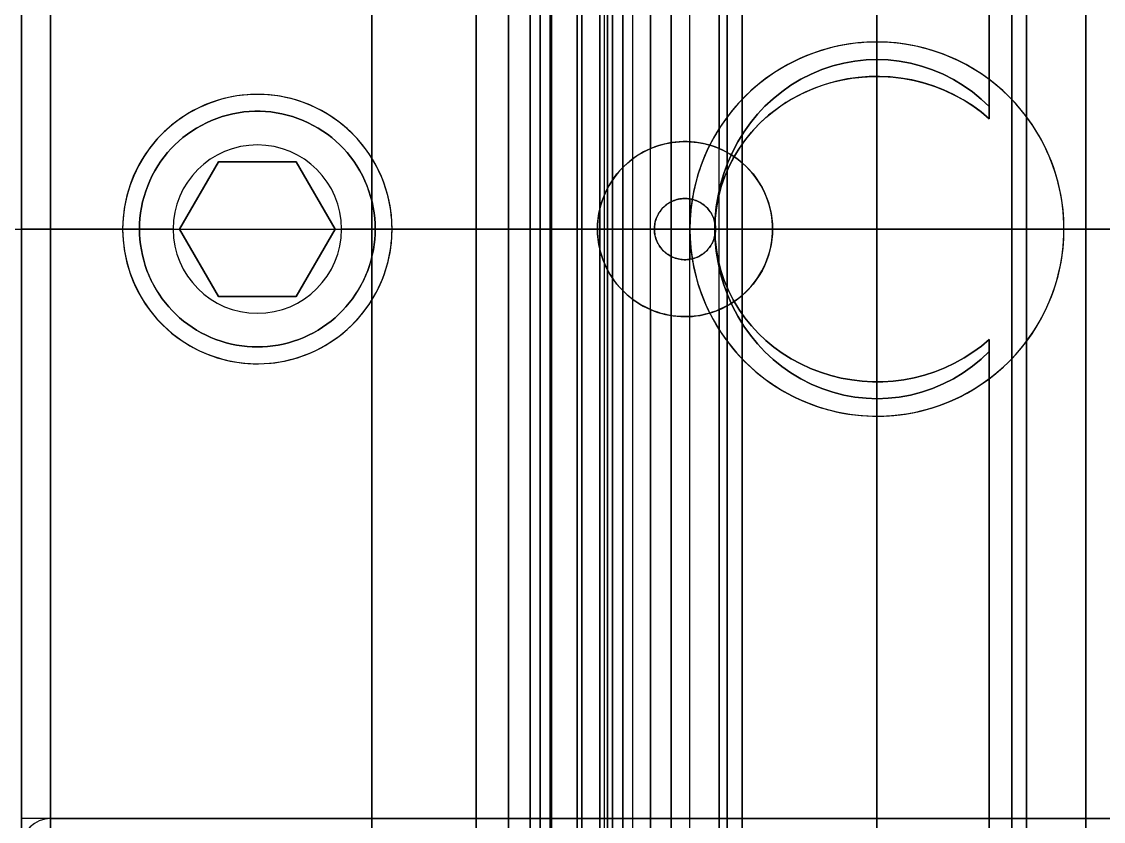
# Model space of a CAD drawing. Header units: millimetres. Extents: x 150937 to 394412, y 327166 to 584759.
# Drawn here: x 236453.25 to 236485.37, y 405548.58 to 405572.33 of the extents above; entities that cross this region are included whole.
import ezdxf

# ---------------------------------------------------------------- set-up
doc = ezdxf.new("R2010")
doc.units = ezdxf.units.MM
doc.layers.add('MAIN-1', color=7, linetype='Continuous')

# ---------------------------------------------------------------- blocks, each defined once
blk = doc.blocks.new('C-1 UP RIGHT')
for p, q in [((-501.682, -152), (120.122, -152)), ((67.602, -169.496), (107.002, -169.496))]:
    blk.add_line(p, q)
at = {"layer": 'MAIN-1'}
for p, q in [((99.202, -198), (99.202, -106)), ((99.202, -106), (99.202, -198)), ((78.002, -152), (78.002, -107.111)), ((78.002, -107.111), (78.002, -152)), ((78.002, -191.583), (78.002, -112.417)), ((78.002, -112.417), (78.002, -191.583)), ((86.282, -152), (86.282, -116)), ((86.282, -116), (86.282, -149.608)), ((88.322, -152), (88.322, -116)), ((88.322, -116), (88.322, -149.608)), ((88.322, -116.305), (88.322, -149.608)), ((88.322, -148.501), (88.322, -116.305)), ((86.282, -116.633), (86.282, -149.608)), ((86.282, -148.533), (86.282, -116.633)), ((83.002, -117.417), (83.002, -186.583)), ((83.302, -152), (83.302, -117.331)), ((83.302, -117.331), (83.302, -152)), ((83.002, -186.369), (83.002, -117.631)), ((83.002, -152), (83.002, -117.631)), ((83.002, -117.631), (83.002, -152)), ((83.002, -152), (83.002, -119.15)), ((83.302, -152), (83.302, -119.45)), ((84.105, -152), (84.105, -119.45)), ((84.105, -119.45), (84.105, -152)), ((84.996, -119.45), (84.996, -152)), ((84.996, -152), (84.996, -119.45)), ((85.152, -152), (85.152, -119.45)), ((85.152, -119.45), (85.152, -152)), ((85.452, -184.25), (85.452, -119.75)), ((85.452, -119.75), (85.452, -184.25)), ((93.002, -119.695), (93.002, -184.305)), ((93.002, -184.305), (93.002, -119.695)), ((82.702, -152), (82.702, -120.101)), ((82.702, -120.101), (82.702, -152)), ((83.34, -152), (83.34, -120.101)), ((83.34, -120.101), (83.34, -152)), ((84.105, -152), (84.105, -119.907)), ((84.778, -152), (84.778, -119.907)), ((84.778, -119.907), (84.778, -152)), ((85.452, -119.907), (85.452, -184.094)), ((85.452, -184.094), (85.452, -119.907)), ((85.452, -152), (85.452, -121.1)), ((85.752, -152), (85.752, -121.4)), ((88.998, -121.4), (88.998, -152)), ((88.998, -152), (88.998, -121.4)), ((97.006, -121.4), (97.006, -152)), ((97.006, -152), (97.006, -121.4)), ((84.778, -152), (84.778, -122.054)), ((85.452, -152), (85.452, -122.189)), ((87.447, -152), (87.447, -122.472)), ((96.335, -148.362), (96.335, -122.697)), ((96.335, -122.697), (96.335, -148.362)), ((84.105, -152), (84.105, -122.728)), ((84.778, -152), (84.778, -122.863)), ((84.778, -122.863), (84.778, -152)), ((86.892, -152), (86.892, -124.695)), ((86.892, -124.695), (86.892, -151.189)), ((84.105, -152), (84.105, -126.87)), ((84.778, -152), (84.778, -126.776)), ((82.702, -176.696), (82.702, -127.304)), ((82.702, -127.304), (82.702, -152)), ((83.34, -127.304), (83.34, -176.696)), ((83.34, -176.696), (83.34, -127.304)), ((85.452, -152), (85.452, -127.45)), ((84.913, -152), (84.913, -127.678)), ((81.102, -152), (81.102, -127.942)), ((81.102, -127.942), (81.102, -152)), ((82.064, -152), (82.064, -127.942)), ((82.064, -127.942), (82.064, -152)), ((84.239, -152), (84.239, -128.124)), ((84.239, -128.124), (84.239, -152)), ((85.452, -152), (85.452, -127.906)), ((86.892, -152), (86.892, -128.028)), ((96.335, -128.252), (96.335, -148.724)), ((96.335, -148.724), (96.335, -128.252)), ((68.46, -152), (68.46, -128.58)), ((68.46, -128.58), (68.46, -152)), ((81.102, -152), (81.102, -128.58)), ((82.064, -128.58), (82.064, -152)), ((82.064, -152), (82.064, -128.58)), ((84.239, -152), (84.239, -128.58)), ((84.778, -152), (84.778, -128.58)), ((84.778, -128.58), (84.778, -152)), ((88.556, -128.58), (88.556, -152)), ((88.556, -152), (88.556, -128.58)), ((97.448, -152), (97.448, -128.58)), ((97.448, -128.58), (97.448, -152)), ((67.602, -152), (67.602, -129.438)), ((67.602, -129.438), (67.602, -152)), ((99.202, -129.536), (99.202, -152)), ((99.202, -152), (99.202, -129.536)), ((93.002, -173.195), (93.002, -130.805)), ((93.002, -130.805), (93.002, -173.195)), ((67.602, -133.642), (67.602, -170.358)), ((67.602, -170.358), (67.602, -133.642)), ((68.46, -152), (68.46, -134.5)), ((68.46, -152), (68.46, -134.5)), ((92.018, -147.07), (91.688, -147.155)), ((91.688, -147.155), (92.018, -147.07)), ((92.35, -147.01), (92.018, -147.07)), ((92.018, -147.07), (92.35, -147.01)), ((92.681, -146.975), (92.35, -147.01)), ((92.35, -147.01), (92.681, -146.975)), ((93.008, -146.964), (92.681, -146.975)), ((92.681, -146.975), (93.008, -146.964)), ((93.335, -146.976), (93.008, -146.964)), ((93.008, -146.964), (93.335, -146.976)), ((93.666, -147.012), (93.335, -146.976)), ((93.335, -146.976), (93.666, -147.012)), ((93.998, -147.073), (93.666, -147.012)), ((93.666, -147.012), (93.998, -147.073)), ((94.328, -147.158), (93.998, -147.073)), ((93.998, -147.073), (94.328, -147.158)), ((91.047, -147.396), (90.742, -147.551)), ((90.742, -147.551), (91.047, -147.396)), ((91.363, -147.263), (91.047, -147.396)), ((91.047, -147.396), (91.363, -147.263)), ((91.688, -147.155), (91.363, -147.263)), ((91.363, -147.263), (91.688, -147.155)), ((94.652, -147.268), (94.328, -147.158)), ((94.328, -147.158), (94.652, -147.268)), ((94.968, -147.401), (94.652, -147.268)), ((94.652, -147.268), (94.968, -147.401)), ((95.273, -147.557), (94.968, -147.401)), ((94.968, -147.401), (95.273, -147.557)), ((90.45, -147.727), (90.174, -147.921)), ((90.174, -147.921), (90.45, -147.727)), ((90.742, -147.551), (90.45, -147.727)), ((90.45, -147.727), (90.742, -147.551)), ((91.03, -147.862), (91.329, -147.747)), ((91.49, -147.694), (91.178, -147.802)), ((91.329, -147.747), (91.635, -147.652)), ((91.808, -147.607), (91.49, -147.694)), ((91.635, -147.652), (91.945, -147.576)), ((92.129, -147.541), (91.808, -147.607)), ((91.945, -147.576), (92.257, -147.521)), ((92.449, -147.496), (92.129, -147.541)), ((92.257, -147.521), (92.568, -147.485)), ((92.767, -147.472), (92.449, -147.496)), ((92.568, -147.485), (92.875, -147.468)), ((93.08, -147.467), (92.767, -147.472)), ((92.875, -147.468), (93.179, -147.469)), ((93.396, -147.482), (93.08, -147.467)), ((93.179, -147.469), (93.487, -147.489)), ((93.715, -147.516), (93.396, -147.482)), ((93.487, -147.489), (93.798, -147.528)), ((94.036, -147.572), (93.715, -147.516)), ((93.798, -147.528), (94.11, -147.587)), ((94.356, -147.648), (94.036, -147.572)), ((94.11, -147.587), (94.419, -147.666)), ((94.671, -147.746), (94.356, -147.648)), ((94.419, -147.666), (94.724, -147.764)), ((94.979, -147.864), (94.671, -147.746)), ((94.724, -147.764), (95.022, -147.882)), ((95.564, -147.733), (95.273, -147.557)), ((95.273, -147.557), (95.564, -147.733)), ((95.84, -147.928), (95.564, -147.733)), ((95.564, -147.733), (95.84, -147.928)), ((96.335, -148.362), (96.335, -147.556)), ((96.335, -148.724), (96.335, -147.556)), ((90.174, -147.921), (89.916, -148.131)), ((89.916, -148.131), (90.174, -147.921)), ((90.581, -148.078), (90.301, -148.243)), ((90.46, -148.146), (90.739, -147.995)), ((90.875, -147.93), (90.581, -148.078)), ((90.739, -147.995), (91.03, -147.862)), ((91.178, -147.802), (90.875, -147.93)), ((95.278, -148.002), (94.979, -147.864)), ((95.022, -147.882), (95.311, -148.019)), ((95.565, -148.158), (95.278, -148.002)), ((95.311, -148.019), (95.589, -148.173)), ((96.097, -148.139), (95.84, -147.928)), ((95.84, -147.928), (96.097, -148.139)), ((89.677, -148.354), (89.455, -148.591)), ((89.455, -148.591), (89.677, -148.354)), ((89.916, -148.131), (89.677, -148.354)), ((89.677, -148.354), (89.916, -148.131)), ((89.941, -148.496), (90.193, -148.314)), ((90.301, -148.243), (90.036, -148.425)), ((90.193, -148.314), (90.46, -148.146)), ((95.838, -148.332), (95.565, -148.158)), ((95.589, -148.173), (95.853, -148.343)), ((96.095, -148.521), (95.838, -148.332)), ((95.853, -148.343), (96.103, -148.527)), ((96.335, -148.362), (96.097, -148.139)), ((96.097, -148.139), (96.335, -148.362)), ((96.335, -148.724), (96.335, -148.362)), ((73.242, -148.775), (73.397, -148.714)), ((73.398, -148.714), (73.242, -148.775)), ((73.397, -148.714), (73.555, -148.66)), ((73.556, -148.66), (73.398, -148.714)), ((73.555, -148.66), (73.716, -148.614)), ((73.716, -148.614), (73.556, -148.66)), ((73.716, -148.614), (73.877, -148.576)), ((73.878, -148.576), (73.716, -148.614)), ((73.877, -148.576), (74.039, -148.546)), ((74.04, -148.545), (73.878, -148.576)), ((74.039, -148.546), (74.201, -148.523)), ((74.202, -148.523), (74.04, -148.545)), ((74.201, -148.523), (74.363, -148.508)), ((74.363, -148.508), (74.202, -148.523)), ((74.363, -148.508), (74.523, -148.501)), ((74.523, -148.501), (74.363, -148.508)), ((74.523, -148.501), (74.681, -148.501)), ((74.681, -148.501), (74.523, -148.501)), ((74.681, -148.501), (74.841, -148.508)), ((74.841, -148.508), (74.681, -148.501)), ((74.841, -148.508), (75.003, -148.523)), ((75.002, -148.523), (74.841, -148.508)), ((75.164, -148.545), (75.002, -148.523)), ((75.003, -148.523), (75.165, -148.546)), ((75.326, -148.576), (75.164, -148.545)), ((75.165, -148.546), (75.327, -148.576)), ((75.488, -148.614), (75.326, -148.576)), ((75.327, -148.576), (75.489, -148.614)), ((75.648, -148.66), (75.488, -148.614)), ((75.489, -148.614), (75.649, -148.66)), ((75.806, -148.714), (75.648, -148.66)), ((75.649, -148.66), (75.807, -148.714)), ((75.962, -148.775), (75.806, -148.714)), ((75.807, -148.714), (75.962, -148.775)), ((86.282, -154.392), (86.282, -148.533)), ((88.322, -154.392), (88.322, -148.501)), ((89.455, -148.591), (89.245, -148.848)), ((89.245, -148.848), (89.455, -148.591)), ((89.486, -148.898), (89.706, -148.691)), ((89.787, -148.621), (89.556, -148.829)), ((89.706, -148.691), (89.941, -148.496)), ((90.036, -148.425), (89.787, -148.621)), ((96.335, -148.724), (96.095, -148.521)), ((96.103, -148.527), (96.335, -148.724)), ((72.797, -149.001), (72.657, -149.09)), ((72.657, -149.09), (72.796, -149.002)), ((72.796, -149.002), (72.941, -148.919)), ((72.941, -148.919), (72.797, -149.001)), ((73.09, -148.843), (72.941, -148.919)), ((72.941, -148.919), (73.089, -148.844)), ((73.089, -148.844), (73.242, -148.775)), ((73.242, -148.775), (73.09, -148.843)), ((75.962, -148.775), (76.115, -148.844)), ((76.114, -148.843), (75.962, -148.775)), ((76.263, -148.919), (76.114, -148.843)), ((76.115, -148.844), (76.263, -148.919)), ((76.263, -148.919), (76.408, -149.002)), ((76.407, -149.001), (76.263, -148.919)), ((76.547, -149.09), (76.407, -149.001)), ((76.408, -149.002), (76.547, -149.09)), ((89.245, -148.848), (89.05, -149.121)), ((89.05, -149.121), (89.245, -148.848)), ((89.337, -149.056), (89.131, -149.3)), ((89.277, -149.124), (89.486, -148.898)), ((89.556, -148.829), (89.337, -149.056)), ((72.394, -149.284), (72.271, -149.389)), ((72.271, -149.389), (72.394, -149.285)), ((72.394, -149.285), (72.523, -149.185)), ((72.523, -149.185), (72.394, -149.284)), ((72.523, -149.185), (72.657, -149.09)), ((72.657, -149.09), (72.523, -149.185)), ((76.547, -149.09), (76.682, -149.185)), ((76.681, -149.185), (76.547, -149.09)), ((76.81, -149.284), (76.681, -149.185)), ((76.682, -149.185), (76.81, -149.285)), ((76.933, -149.389), (76.81, -149.284)), ((76.81, -149.285), (76.933, -149.389)), ((89.05, -149.121), (88.872, -149.41)), ((88.872, -149.41), (89.05, -149.121)), ((88.9, -149.624), (89.081, -149.366)), ((89.131, -149.3), (88.941, -149.562)), ((89.081, -149.366), (89.277, -149.124)), ((71.938, -149.73), (72.045, -149.61)), ((72.045, -149.61), (71.938, -149.73)), ((72.045, -149.61), (72.155, -149.497)), ((72.155, -149.497), (72.045, -149.61)), ((72.155, -149.497), (72.271, -149.389)), ((72.271, -149.389), (72.155, -149.497)), ((76.933, -149.389), (77.049, -149.497)), ((77.049, -149.497), (76.933, -149.389)), ((77.049, -149.497), (77.159, -149.61)), ((77.159, -149.61), (77.049, -149.497)), ((77.159, -149.61), (77.266, -149.73)), ((77.266, -149.73), (77.159, -149.61)), ((85.993, -149.753), (86.135, -149.677)), ((86.182, -149.654), (86.071, -149.71)), ((86.135, -149.677), (86.282, -149.608)), ((86.296, -149.603), (86.182, -149.654)), ((86.282, -149.608), (86.386, -149.567)), ((86.282, -149.608), (86.282, -149.608)), ((86.411, -149.557), (86.296, -149.603)), ((86.386, -149.567), (86.492, -149.529)), ((86.529, -149.518), (86.411, -149.557)), ((86.492, -149.529), (86.599, -149.497)), ((86.648, -149.484), (86.529, -149.518)), ((86.599, -149.497), (86.707, -149.469)), ((86.768, -149.456), (86.648, -149.484)), ((86.707, -149.469), (86.816, -149.446)), ((86.888, -149.433), (86.768, -149.456)), ((86.816, -149.446), (86.925, -149.428)), ((87.008, -149.417), (86.888, -149.433)), ((86.925, -149.428), (87.034, -149.414)), ((87.128, -149.406), (87.008, -149.417)), ((87.034, -149.414), (87.142, -149.405)), ((87.246, -149.401), (87.128, -149.406)), ((87.142, -149.405), (87.249, -149.401)), ((87.363, -149.401), (87.246, -149.401)), ((87.249, -149.401), (87.355, -149.401)), ((87.355, -149.401), (87.462, -149.405)), ((87.482, -149.406), (87.363, -149.401)), ((87.462, -149.405), (87.57, -149.414)), ((87.602, -149.417), (87.482, -149.406)), ((87.57, -149.414), (87.679, -149.428)), ((87.722, -149.434), (87.602, -149.417)), ((87.679, -149.428), (87.788, -149.446)), ((87.842, -149.457), (87.722, -149.434)), ((87.788, -149.446), (87.897, -149.469)), ((87.962, -149.485), (87.842, -149.457)), ((87.897, -149.469), (88.005, -149.497)), ((88.081, -149.519), (87.962, -149.485)), ((88.005, -149.497), (88.112, -149.529)), ((88.198, -149.559), (88.081, -149.519)), ((88.112, -149.529), (88.218, -149.567)), ((88.313, -149.605), (88.198, -149.559)), ((88.218, -149.567), (88.322, -149.608)), ((88.426, -149.656), (88.313, -149.605)), ((88.322, -149.608), (88.469, -149.677)), ((88.322, -149.608), (88.322, -149.608)), ((88.537, -149.712), (88.426, -149.656)), ((88.469, -149.677), (88.611, -149.753)), ((88.872, -149.41), (88.713, -149.712)), ((88.713, -149.712), (88.872, -149.41)), ((88.737, -149.896), (88.9, -149.624)), ((88.941, -149.562), (88.769, -149.839)), ((71.647, -150.124), (71.739, -149.987)), ((71.739, -149.987), (71.647, -150.124)), ((71.739, -149.987), (71.836, -149.855)), ((71.836, -149.856), (71.739, -149.987)), ((71.836, -149.855), (71.938, -149.73)), ((71.938, -149.73), (71.836, -149.856)), ((73.447, -150), (72.293, -152)), ((72.293, -152), (73.447, -150)), ((75.757, -150), (73.447, -150)), ((73.447, -150), (73.447, -150)), ((73.447, -150), (75.757, -150)), ((76.911, -152), (75.757, -150)), ((75.757, -150), (75.757, -150)), ((75.757, -150), (76.911, -152)), ((77.266, -149.73), (77.368, -149.855)), ((77.368, -149.856), (77.266, -149.73)), ((77.368, -149.855), (77.465, -149.987)), ((77.465, -149.987), (77.368, -149.856)), ((77.465, -149.987), (77.557, -150.124)), ((77.557, -150.124), (77.465, -149.987)), ((85.664, -149.981), (85.572, -150.059)), ((85.605, -150.03), (85.727, -149.931)), ((85.76, -149.907), (85.664, -149.981)), ((85.727, -149.931), (85.857, -149.838)), ((85.86, -149.837), (85.76, -149.907)), ((85.857, -149.838), (85.993, -149.753)), ((85.964, -149.771), (85.86, -149.837)), ((86.071, -149.71), (85.964, -149.771)), ((88.644, -149.773), (88.537, -149.712)), ((88.713, -149.712), (88.574, -150.025)), ((88.574, -150.025), (88.713, -149.712)), ((88.593, -150.18), (88.737, -149.896)), ((88.611, -149.753), (88.747, -149.838)), ((88.769, -149.839), (88.617, -150.129)), ((88.747, -149.839), (88.644, -149.773)), ((88.747, -149.838), (88.877, -149.931)), ((88.847, -149.909), (88.747, -149.839)), ((88.943, -149.983), (88.847, -149.909)), ((88.877, -149.931), (88.999, -150.03)), ((89.034, -150.061), (88.943, -149.983)), ((71.562, -150.267), (71.482, -150.413)), ((71.483, -150.413), (71.562, -150.266)), ((71.562, -150.266), (71.647, -150.124)), ((71.647, -150.124), (71.562, -150.267)), ((77.557, -150.124), (77.642, -150.266)), ((77.643, -150.267), (77.557, -150.124)), ((77.642, -150.266), (77.721, -150.413)), ((77.722, -150.413), (77.643, -150.267)), ((85.324, -150.313), (85.248, -150.406)), ((85.281, -150.364), (85.383, -150.245)), ((85.403, -150.224), (85.324, -150.313)), ((85.383, -150.245), (85.491, -150.135)), ((85.486, -150.14), (85.403, -150.224)), ((85.572, -150.059), (85.486, -150.14)), ((85.491, -150.135), (85.605, -150.03)), ((88.574, -150.025), (88.456, -150.347)), ((88.456, -150.347), (88.574, -150.025)), ((88.47, -150.473), (88.593, -150.18)), ((88.617, -150.129), (88.487, -150.429)), ((88.999, -150.03), (89.114, -150.135)), ((89.12, -150.141), (89.034, -150.061)), ((89.114, -150.135), (89.221, -150.246)), ((89.202, -150.225), (89.12, -150.141)), ((89.281, -150.314), (89.202, -150.225)), ((89.221, -150.246), (89.323, -150.364)), ((89.357, -150.407), (89.281, -150.314)), ((71.41, -150.564), (71.345, -150.718)), ((71.346, -150.717), (71.411, -150.563)), ((71.482, -150.413), (71.41, -150.564)), ((71.411, -150.563), (71.483, -150.413)), ((77.721, -150.413), (77.793, -150.563)), ((77.794, -150.564), (77.722, -150.413)), ((77.793, -150.563), (77.858, -150.717)), ((77.859, -150.718), (77.794, -150.564)), ((85.014, -150.765), (85.096, -150.625)), ((85.107, -150.606), (85.044, -150.712)), ((85.096, -150.625), (85.185, -150.491)), ((85.176, -150.504), (85.107, -150.606)), ((85.248, -150.406), (85.176, -150.504)), ((85.185, -150.491), (85.281, -150.364)), ((88.456, -150.347), (88.36, -150.676)), ((88.36, -150.676), (88.456, -150.347)), ((88.369, -150.774), (88.47, -150.473)), ((88.487, -150.429), (88.38, -150.738)), ((89.323, -150.364), (89.419, -150.491)), ((89.429, -150.505), (89.357, -150.407)), ((89.419, -150.491), (89.508, -150.625)), ((89.497, -150.607), (89.429, -150.505)), ((89.561, -150.713), (89.497, -150.607)), ((89.508, -150.625), (89.59, -150.765)), ((71.238, -151.033), (71.288, -150.874)), ((71.288, -150.875), (71.238, -151.034)), ((71.288, -150.874), (71.346, -150.717)), ((71.345, -150.718), (71.288, -150.875)), ((77.858, -150.717), (77.916, -150.874)), ((77.916, -150.875), (77.859, -150.718)), ((77.916, -150.874), (77.966, -151.033)), ((77.966, -151.034), (77.916, -150.875)), ((84.878, -151.06), (84.941, -150.91)), ((84.931, -150.933), (84.883, -151.047)), ((84.985, -150.821), (84.931, -150.933)), ((84.941, -150.91), (85.014, -150.765)), ((85.044, -150.712), (84.985, -150.821)), ((88.36, -150.676), (88.285, -151.008)), ((88.285, -151.008), (88.36, -150.676)), ((88.291, -151.08), (88.369, -150.774)), ((88.38, -150.738), (88.297, -151.053)), ((89.62, -150.822), (89.561, -150.713)), ((89.59, -150.765), (89.663, -150.91)), ((89.673, -150.934), (89.62, -150.822)), ((89.663, -150.91), (89.726, -151.061)), ((89.721, -151.048), (89.673, -150.934)), ((71.162, -151.356), (71.196, -151.194)), ((71.196, -151.195), (71.162, -151.357)), ((71.196, -151.194), (71.238, -151.033)), ((71.238, -151.034), (71.196, -151.195)), ((77.966, -151.033), (78.008, -151.194)), ((78.008, -151.195), (77.966, -151.034)), ((78.008, -151.194), (78.042, -151.356)), ((78.042, -151.357), (78.008, -151.195)), ((84.803, -151.282), (84.772, -151.402)), ((84.779, -151.371), (84.824, -151.214)), ((84.84, -151.164), (84.803, -151.282)), ((84.824, -151.214), (84.878, -151.06)), ((84.883, -151.047), (84.84, -151.164)), ((86.697, -151.322), (86.729, -151.295)), ((86.735, -151.289), (86.701, -151.318)), ((86.729, -151.295), (86.762, -151.269)), ((86.771, -151.262), (86.735, -151.289)), ((86.762, -151.269), (86.797, -151.244)), ((86.809, -151.237), (86.771, -151.262)), ((86.797, -151.244), (86.833, -151.221)), ((86.848, -151.213), (86.809, -151.237)), ((86.833, -151.221), (86.871, -151.2)), ((86.888, -151.191), (86.848, -151.213)), ((86.871, -151.2), (86.91, -151.18)), ((86.93, -151.171), (86.888, -151.191)), ((86.892, -151.189), (86.892, -152)), ((86.91, -151.18), (86.949, -151.162)), ((86.972, -151.153), (86.93, -151.171)), ((86.949, -151.162), (86.99, -151.146)), ((87.015, -151.137), (86.972, -151.153)), ((86.99, -151.146), (87.031, -151.132)), ((87.059, -151.124), (87.015, -151.137)), ((87.031, -151.132), (87.072, -151.121)), ((87.103, -151.113), (87.059, -151.124)), ((87.072, -151.121), (87.114, -151.111)), ((87.148, -151.104), (87.103, -151.113)), ((87.114, -151.111), (87.156, -151.103)), ((87.192, -151.098), (87.148, -151.104)), ((87.156, -151.103), (87.198, -151.097)), ((87.237, -151.093), (87.192, -151.098)), ((87.198, -151.097), (87.24, -151.093)), ((87.28, -151.091), (87.237, -151.093)), ((87.24, -151.093), (87.282, -151.091)), ((87.324, -151.091), (87.28, -151.091)), ((87.282, -151.091), (87.323, -151.091)), ((87.323, -151.091), (87.364, -151.093)), ((87.368, -151.093), (87.324, -151.091)), ((87.364, -151.093), (87.406, -151.097)), ((87.412, -151.098), (87.368, -151.093)), ((87.406, -151.097), (87.448, -151.103)), ((87.456, -151.104), (87.412, -151.098)), ((87.447, -151.103), (87.447, -152)), ((87.448, -151.103), (87.49, -151.111)), ((87.501, -151.113), (87.456, -151.104)), ((87.49, -151.111), (87.532, -151.121)), ((87.545, -151.124), (87.501, -151.113)), ((87.532, -151.121), (87.573, -151.132)), ((87.589, -151.137), (87.545, -151.124)), ((87.573, -151.132), (87.615, -151.146)), ((87.632, -151.153), (87.589, -151.137)), ((87.615, -151.146), (87.655, -151.162)), ((87.675, -151.171), (87.632, -151.153)), ((87.655, -151.162), (87.695, -151.18)), ((87.716, -151.191), (87.675, -151.171)), ((87.695, -151.18), (87.733, -151.2)), ((87.756, -151.213), (87.716, -151.191)), ((87.733, -151.2), (87.771, -151.221)), ((87.795, -151.237), (87.756, -151.213)), ((87.771, -151.221), (87.807, -151.244)), ((87.833, -151.262), (87.795, -151.237)), ((87.807, -151.244), (87.842, -151.269)), ((87.869, -151.289), (87.833, -151.262)), ((87.842, -151.269), (87.875, -151.295)), ((87.903, -151.318), (87.869, -151.289)), ((87.875, -151.295), (87.907, -151.322)), ((88.285, -151.008), (88.232, -151.341)), ((88.232, -151.341), (88.285, -151.008)), ((88.235, -151.388), (88.291, -151.08)), ((88.297, -151.053), (88.238, -151.37)), ((89.764, -151.164), (89.721, -151.048)), ((89.726, -151.061), (89.78, -151.214)), ((89.801, -151.283), (89.764, -151.164)), ((89.78, -151.214), (89.825, -151.371)), ((89.832, -151.402), (89.801, -151.283)), ((71.117, -151.68), (71.135, -151.518)), ((71.135, -151.519), (71.117, -151.681)), ((71.135, -151.518), (71.162, -151.356)), ((71.162, -151.357), (71.135, -151.519)), ((78.042, -151.356), (78.069, -151.518)), ((78.069, -151.519), (78.042, -151.357)), ((78.069, -151.518), (78.087, -151.68)), ((78.087, -151.681), (78.069, -151.519)), ((84.721, -151.687), (84.745, -151.529)), ((84.746, -151.522), (84.727, -151.643)), ((84.745, -151.529), (84.779, -151.371)), ((84.772, -151.402), (84.746, -151.522)), ((86.456, -151.667), (86.473, -151.627)), ((86.484, -151.603), (86.465, -151.645)), ((86.473, -151.627), (86.492, -151.588)), ((86.506, -151.562), (86.484, -151.603)), ((86.492, -151.588), (86.512, -151.55)), ((86.529, -151.522), (86.506, -151.562)), ((86.512, -151.55), (86.535, -151.513)), ((86.554, -151.484), (86.529, -151.522)), ((86.535, -151.513), (86.558, -151.477)), ((86.581, -151.447), (86.554, -151.484)), ((86.558, -151.477), (86.584, -151.443)), ((86.609, -151.412), (86.581, -151.447)), ((86.584, -151.443), (86.61, -151.41)), ((86.638, -151.379), (86.609, -151.412)), ((86.61, -151.41), (86.638, -151.379)), ((86.669, -151.348), (86.638, -151.379)), ((86.638, -151.379), (86.667, -151.35)), ((86.667, -151.35), (86.697, -151.322)), ((86.701, -151.318), (86.669, -151.348)), ((87.935, -151.348), (87.903, -151.318)), ((87.907, -151.322), (87.938, -151.35)), ((87.966, -151.379), (87.935, -151.348)), ((87.938, -151.35), (87.966, -151.379)), ((87.995, -151.412), (87.966, -151.379)), ((87.966, -151.379), (87.994, -151.41)), ((87.994, -151.41), (88.02, -151.443)), ((88.023, -151.447), (87.995, -151.412)), ((88.02, -151.443), (88.046, -151.477)), ((88.05, -151.484), (88.023, -151.447)), ((88.046, -151.477), (88.07, -151.513)), ((88.075, -151.522), (88.05, -151.484)), ((88.07, -151.513), (88.092, -151.55)), ((88.098, -151.562), (88.075, -151.522)), ((88.092, -151.55), (88.112, -151.588)), ((88.12, -151.603), (88.098, -151.562)), ((88.112, -151.588), (88.131, -151.627)), ((88.139, -151.645), (88.12, -151.603)), ((88.131, -151.627), (88.148, -151.667)), ((88.232, -151.341), (88.201, -151.673)), ((88.201, -151.673), (88.232, -151.341)), ((88.202, -151.696), (88.235, -151.388)), ((88.238, -151.37), (88.203, -151.687)), ((89.825, -151.371), (89.859, -151.529)), ((89.858, -151.522), (89.832, -151.402)), ((89.877, -151.643), (89.858, -151.522)), ((89.859, -151.529), (89.883, -151.687)), ((71.102, -152), (71.106, -151.841)), ((71.106, -151.841), (71.102, -152)), ((71.106, -151.841), (71.117, -151.68)), ((71.117, -151.681), (71.106, -151.841)), ((78.087, -151.68), (78.098, -151.841)), ((78.098, -151.841), (78.087, -151.681)), ((78.098, -151.841), (78.102, -152)), ((78.102, -152), (78.098, -151.841)), ((84.702, -152), (84.707, -151.845)), ((84.705, -151.882), (84.702, -152)), ((84.713, -151.763), (84.705, -151.882)), ((84.707, -151.845), (84.721, -151.687)), ((84.727, -151.643), (84.713, -151.763)), ((86.397, -151.911), (86.394, -151.956)), ((86.394, -151.959), (86.397, -151.917)), ((86.403, -151.866), (86.397, -151.911)), ((86.397, -151.917), (86.402, -151.875)), ((86.402, -151.875), (86.409, -151.833)), ((86.411, -151.821), (86.403, -151.866)), ((86.409, -151.833), (86.418, -151.791)), ((86.421, -151.777), (86.411, -151.821)), ((86.418, -151.791), (86.428, -151.749)), ((86.433, -151.732), (86.421, -151.777)), ((86.428, -151.749), (86.441, -151.708)), ((86.448, -151.688), (86.433, -151.732)), ((86.441, -151.708), (86.456, -151.667)), ((86.465, -151.645), (86.448, -151.688)), ((88.156, -151.688), (88.139, -151.645)), ((88.148, -151.667), (88.163, -151.708)), ((88.171, -151.732), (88.156, -151.688)), ((88.163, -151.708), (88.176, -151.749)), ((88.183, -151.777), (88.171, -151.732)), ((88.176, -151.749), (88.187, -151.791)), ((88.193, -151.821), (88.183, -151.777)), ((88.187, -151.791), (88.195, -151.833)), ((88.201, -151.673), (88.191, -152)), ((88.191, -152), (88.201, -151.673)), ((88.203, -151.687), (88.191, -152)), ((88.191, -152), (88.202, -151.696)), ((88.201, -151.866), (88.193, -151.821)), ((88.195, -151.833), (88.202, -151.875)), ((88.207, -151.911), (88.201, -151.866)), ((88.202, -151.875), (88.207, -151.917)), ((88.21, -151.956), (88.207, -151.911)), ((88.207, -151.917), (88.21, -151.959)), ((89.891, -151.763), (89.877, -151.643)), ((89.883, -151.687), (89.897, -151.845)), ((89.899, -151.882), (89.891, -151.763)), ((89.897, -151.845), (89.902, -152)), ((89.902, -152), (89.899, -151.882)), ((67.602, -152), (67.602, -174.562)), ((67.602, -174.562), (67.602, -152)), ((68.46, -152), (67.602, -152)), ((67.602, -152), (68.46, -152)), ((68.46, -152), (109.644, -152)), ((71.102, -152), (68.46, -152)), ((68.46, -152), (68.46, -169.5)), ((68.46, -152), (68.46, -175.42)), ((68.46, -175.42), (68.46, -152)), ((68.46, -152), (88.556, -152)), ((70.602, -152), (68.46, -152)), ((68.46, -169.5), (68.46, -152)), ((71.102, -152), (70.602, -152)), ((70.602, -152), (70.602, -152)), ((72.102, -152), (70.602, -152)), ((71.102, -152), (71.105, -152.152)), ((71.102, -152), (71.102, -152)), ((71.105, -152.152), (71.102, -152)), ((71.105, -152.152), (71.115, -152.306)), ((71.116, -152.306), (71.105, -152.152)), ((72.102, -152), (74.602, -152)), ((72.293, -152), (73.447, -154)), ((72.293, -152), (72.293, -152)), ((73.447, -154), (72.293, -152)), ((74.602, -152), (77.102, -152)), ((75.757, -154), (76.911, -152)), ((76.911, -152), (75.757, -154)), ((76.911, -152), (76.911, -152)), ((78.602, -152), (77.102, -152)), ((99.202, -152), (78.002, -152)), ((78.002, -152), (84.702, -152)), ((78.002, -152), (78.002, -196.889)), ((78.002, -196.889), (78.002, -152)), ((78.089, -152.306), (78.099, -152.152)), ((78.099, -152.152), (78.089, -152.306)), ((78.099, -152.152), (78.102, -152)), ((78.102, -152), (78.099, -152.152)), ((109.644, -152), (78.102, -152)), ((86.393, -152), (78.102, -152)), ((78.102, -152), (78.102, -152)), ((78.602, -152), (78.602, -152)), ((82.064, -152), (81.102, -152)), ((81.102, -152), (82.064, -152)), ((81.102, -152), (81.102, -176.058)), ((81.102, -176.058), (81.102, -152)), ((82.064, -152), (81.102, -152)), ((81.102, -152), (82.064, -152)), ((81.102, -175.42), (81.102, -152)), ((82.064, -152), (82.064, -175.42)), ((82.064, -152), (82.064, -176.058)), ((82.064, -176.058), (82.064, -152)), ((82.064, -175.42), (82.064, -152)), ((83.34, -152), (82.702, -152)), ((82.702, -152), (83.34, -152)), ((82.702, -152), (82.702, -183.899)), ((82.702, -183.899), (82.702, -152)), ((82.702, -152), (82.702, -176.696)), ((83.302, -152), (83.002, -152)), ((83.002, -152), (83.302, -152)), ((83.002, -152), (83.002, -186.369)), ((83.002, -186.369), (83.002, -152)), ((83.302, -152), (83.002, -152)), ((83.002, -152), (83.302, -152)), ((83.002, -184.85), (83.002, -152)), ((83.302, -186.669), (83.302, -152)), ((83.302, -152), (83.302, -186.669)), ((85.152, -152), (83.302, -152)), ((83.302, -152), (85.152, -152)), ((83.302, -184.55), (83.302, -152)), ((83.34, -152), (83.34, -183.899)), ((83.34, -183.899), (83.34, -152)), ((84.996, -152), (84.105, -152)), ((84.105, -152), (84.996, -152)), ((84.105, -152), (84.105, -184.55)), ((84.105, -184.55), (84.105, -152)), ((84.913, -152), (84.105, -152)), ((84.105, -152), (84.913, -152)), ((84.105, -181.272), (84.105, -152)), ((84.778, -152), (84.105, -152)), ((84.105, -152), (84.778, -152)), ((84.778, -152), (84.105, -152)), ((84.105, -152), (84.778, -152)), ((84.105, -184.094), (84.105, -152)), ((84.105, -177.131), (84.105, -152)), ((84.778, -152), (84.239, -152)), ((84.239, -152), (84.778, -152)), ((84.239, -152), (84.239, -175.877)), ((84.239, -175.877), (84.239, -152)), ((84.913, -152), (84.239, -152)), ((84.239, -152), (84.913, -152)), ((84.239, -175.42), (84.239, -152)), ((84.707, -152.155), (84.702, -152)), ((84.702, -152), (84.702, -152)), ((84.702, -152), (84.705, -152.113)), ((84.705, -152.113), (84.712, -152.226)), ((84.721, -152.313), (84.707, -152.155)), ((84.712, -152.226), (84.725, -152.341)), ((85.452, -152), (84.778, -152)), ((84.778, -152), (85.452, -152)), ((84.778, -177.224), (84.778, -152)), ((85.452, -152), (84.778, -152)), ((84.778, -152), (85.452, -152)), ((85.452, -152), (84.778, -152)), ((84.778, -152), (85.452, -152)), ((84.778, -181.946), (84.778, -152)), ((84.778, -152), (84.778, -184.094)), ((84.778, -184.094), (84.778, -152)), ((84.778, -152), (84.778, -175.42)), ((84.778, -175.42), (84.778, -152)), ((84.778, -152), (84.778, -181.137)), ((84.778, -181.137), (84.778, -152)), ((84.913, -176.322), (84.913, -152)), ((84.996, -152), (84.996, -184.55)), ((84.996, -184.55), (84.996, -152)), ((85.152, -184.55), (85.152, -152)), ((85.152, -152), (85.152, -184.55)), ((85.752, -152), (85.452, -152)), ((85.452, -152), (85.752, -152)), ((85.452, -182.9), (85.452, -152)), ((85.452, -176.55), (85.452, -152)), ((85.452, -176.094), (85.452, -152)), ((85.452, -181.811), (85.452, -152)), ((85.752, -152), (88.998, -152)), ((86.393, -152), (85.752, -152)), ((85.752, -182.6), (85.752, -152)), ((86.282, -188), (86.282, -152)), ((88.322, -152), (86.282, -152)), ((86.394, -151.956), (86.393, -152)), ((86.393, -152), (86.394, -151.959)), ((86.393, -152), (86.394, -152.044)), ((86.393, -152), (86.393, -152)), ((86.394, -152.039), (86.393, -152)), ((86.892, -152), (86.393, -152)), ((86.397, -152.079), (86.394, -152.039)), ((86.394, -152.044), (86.397, -152.089)), ((86.401, -152.119), (86.397, -152.079)), ((86.397, -152.089), (86.403, -152.134)), ((86.407, -152.16), (86.401, -152.119)), ((86.403, -152.134), (86.411, -152.179)), ((86.415, -152.2), (86.407, -152.16)), ((86.411, -152.179), (86.421, -152.223)), ((86.425, -152.24), (86.415, -152.2)), ((86.421, -152.223), (86.433, -152.268)), ((86.437, -152.28), (86.425, -152.24)), ((86.433, -152.268), (86.448, -152.312)), ((88.556, -152), (86.892, -152)), ((86.892, -152), (86.892, -152.811)), ((86.892, -179.306), (86.892, -152)), ((86.892, -175.972), (86.892, -152)), ((87.447, -152), (86.892, -152)), ((86.892, -152), (87.447, -152)), ((88.191, -152), (86.892, -152)), ((86.892, -152), (88.191, -152)), ((93.002, -152), (87.447, -152)), ((93.002, -152), (87.447, -152)), ((87.447, -152), (87.447, -152.897)), ((87.447, -181.528), (87.447, -152)), ((88.191, -152), (87.447, -152)), ((87.447, -152), (88.191, -152)), ((87.447, -152), (88.191, -152)), ((87.447, -152), (88.191, -152)), ((88.156, -152.312), (88.171, -152.268)), ((88.179, -152.24), (88.167, -152.28)), ((88.171, -152.268), (88.183, -152.223)), ((88.189, -152.2), (88.179, -152.24)), ((88.183, -152.223), (88.193, -152.179)), ((88.197, -152.16), (88.189, -152.2)), ((88.191, -152), (88.211, -152)), ((88.191, -152), (88.201, -152.327)), ((88.201, -152.327), (88.191, -152)), ((88.191, -152), (88.202, -152.304)), ((88.202, -152.304), (88.191, -152)), ((88.193, -152.179), (88.201, -152.134)), ((88.203, -152.119), (88.197, -152.16)), ((88.201, -152.134), (88.207, -152.089)), ((88.208, -152.079), (88.203, -152.119)), ((88.207, -152.089), (88.21, -152.044)), ((88.21, -152.039), (88.208, -152.079)), ((88.211, -152), (88.21, -151.956)), ((88.21, -151.959), (88.211, -152)), ((88.21, -152.044), (88.211, -152)), ((88.211, -152), (88.21, -152.039)), ((88.998, -152), (88.211, -152)), ((88.211, -152), (88.211, -152)), ((88.211, -152), (93.002, -152)), ((88.322, -188), (88.322, -152)), ((88.556, -152), (88.556, -175.42)), ((88.556, -175.42), (88.556, -152)), ((88.998, -152), (88.998, -182.6)), ((88.998, -182.6), (88.998, -152)), ((89.879, -152.343), (89.892, -152.228)), ((89.897, -152.155), (89.883, -152.313)), ((89.892, -152.228), (89.9, -152.113)), ((89.902, -152), (89.897, -152.155)), ((89.9, -152.113), (89.902, -152)), ((89.902, -152), (99.202, -152)), ((89.902, -152), (89.902, -152)), ((98.557, -152), (93.002, -152)), ((98.557, -152), (93.002, -152)), ((100.252, -152), (97.006, -152)), ((97.006, -152), (100.252, -152)), ((97.006, -182.6), (97.006, -152)), ((97.006, -152), (97.006, -182.6)), ((97.448, -175.42), (97.448, -152)), ((97.448, -152), (97.448, -175.42)), ((109.644, -152), (97.448, -152)), ((97.448, -152), (109.644, -152)), ((99.202, -152), (99.202, -174.464)), ((99.202, -174.464), (99.202, -152)), ((71.115, -152.306), (71.133, -152.46)), ((71.133, -152.461), (71.116, -152.306)), ((71.133, -152.46), (71.157, -152.616)), ((71.157, -152.616), (71.133, -152.461)), ((78.047, -152.616), (78.072, -152.46)), ((78.072, -152.461), (78.047, -152.616)), ((78.072, -152.46), (78.089, -152.306)), ((78.089, -152.306), (78.072, -152.461)), ((84.745, -152.471), (84.721, -152.313)), ((84.725, -152.341), (84.742, -152.456)), ((84.742, -152.456), (84.766, -152.571)), ((84.779, -152.629), (84.745, -152.471)), ((84.766, -152.571), (84.794, -152.685)), ((86.451, -152.319), (86.437, -152.28)), ((86.448, -152.312), (86.465, -152.355)), ((86.466, -152.357), (86.451, -152.319)), ((86.465, -152.355), (86.484, -152.397)), ((86.483, -152.395), (86.466, -152.357)), ((86.502, -152.432), (86.483, -152.395)), ((86.484, -152.397), (86.506, -152.438)), ((86.523, -152.468), (86.502, -152.432)), ((86.506, -152.438), (86.529, -152.478)), ((86.545, -152.503), (86.523, -152.468)), ((86.529, -152.478), (86.554, -152.516)), ((86.568, -152.536), (86.545, -152.503)), ((86.554, -152.516), (86.581, -152.553)), ((86.593, -152.569), (86.568, -152.536)), ((86.581, -152.553), (86.609, -152.588)), ((86.619, -152.599), (86.593, -152.569)), ((86.609, -152.588), (86.638, -152.621)), ((87.966, -152.621), (87.995, -152.588)), ((88.011, -152.569), (87.985, -152.599)), ((87.995, -152.588), (88.023, -152.553)), ((88.036, -152.536), (88.011, -152.569)), ((88.023, -152.553), (88.05, -152.516)), ((88.059, -152.503), (88.036, -152.536)), ((88.05, -152.516), (88.075, -152.478)), ((88.081, -152.468), (88.059, -152.503)), ((88.075, -152.478), (88.098, -152.438)), ((88.102, -152.432), (88.081, -152.468)), ((88.098, -152.438), (88.12, -152.397)), ((88.121, -152.395), (88.102, -152.432)), ((88.12, -152.397), (88.139, -152.355)), ((88.138, -152.357), (88.121, -152.395)), ((88.153, -152.319), (88.138, -152.357)), ((88.139, -152.355), (88.156, -152.312)), ((88.167, -152.28), (88.153, -152.319)), ((88.201, -152.327), (88.232, -152.659)), ((88.232, -152.659), (88.201, -152.327)), ((88.202, -152.304), (88.235, -152.612)), ((88.235, -152.612), (88.202, -152.304)), ((89.809, -152.688), (89.838, -152.574)), ((89.859, -152.471), (89.825, -152.629)), ((89.838, -152.574), (89.861, -152.458)), ((89.883, -152.313), (89.859, -152.471)), ((89.861, -152.458), (89.879, -152.343)), ((71.157, -152.616), (71.188, -152.771)), ((71.188, -152.771), (71.157, -152.616)), ((71.188, -152.771), (71.227, -152.925)), ((71.227, -152.926), (71.188, -152.771)), ((78.016, -152.771), (77.977, -152.926)), ((77.978, -152.925), (78.016, -152.771)), ((78.016, -152.771), (78.047, -152.616)), ((78.047, -152.616), (78.016, -152.771)), ((84.824, -152.786), (84.779, -152.629)), ((84.794, -152.685), (84.828, -152.799)), ((84.878, -152.94), (84.824, -152.786)), ((84.828, -152.799), (84.867, -152.911)), ((84.867, -152.911), (84.911, -153.021)), ((86.646, -152.629), (86.619, -152.599)), ((86.638, -152.621), (86.669, -152.652)), ((86.673, -152.657), (86.646, -152.629)), ((86.669, -152.652), (86.701, -152.682)), ((86.703, -152.683), (86.673, -152.657)), ((86.701, -152.682), (86.735, -152.711)), ((86.733, -152.709), (86.703, -152.683)), ((86.766, -152.734), (86.733, -152.709)), ((86.735, -152.711), (86.771, -152.738)), ((86.799, -152.757), (86.766, -152.734)), ((86.771, -152.738), (86.809, -152.763)), ((86.834, -152.779), (86.799, -152.757)), ((86.809, -152.763), (86.848, -152.787)), ((86.87, -152.8), (86.834, -152.779)), ((86.848, -152.787), (86.888, -152.809)), ((86.907, -152.819), (86.87, -152.8)), ((86.888, -152.809), (86.93, -152.829)), ((86.892, -152.811), (86.892, -179.306)), ((86.945, -152.836), (86.907, -152.819)), ((86.93, -152.829), (86.972, -152.847)), ((86.983, -152.851), (86.945, -152.836)), ((86.972, -152.847), (87.015, -152.863)), ((87.022, -152.865), (86.983, -152.851)), ((87.015, -152.863), (87.059, -152.876)), ((87.062, -152.877), (87.022, -152.865)), ((87.059, -152.876), (87.103, -152.887)), ((87.102, -152.887), (87.062, -152.877)), ((87.142, -152.895), (87.102, -152.887)), ((87.103, -152.887), (87.148, -152.896)), ((87.183, -152.901), (87.142, -152.895)), ((87.148, -152.896), (87.192, -152.902)), ((87.223, -152.906), (87.183, -152.901)), ((87.192, -152.902), (87.237, -152.907)), ((87.263, -152.908), (87.223, -152.906)), ((87.237, -152.907), (87.28, -152.909)), ((87.302, -152.909), (87.263, -152.908)), ((87.28, -152.909), (87.324, -152.909)), ((87.341, -152.908), (87.302, -152.909)), ((87.324, -152.909), (87.368, -152.907)), ((87.381, -152.906), (87.341, -152.908)), ((87.368, -152.907), (87.412, -152.902)), ((87.421, -152.901), (87.381, -152.906)), ((87.412, -152.902), (87.456, -152.896)), ((87.462, -152.895), (87.421, -152.901)), ((87.456, -152.896), (87.501, -152.887)), ((87.502, -152.887), (87.462, -152.895)), ((87.501, -152.887), (87.545, -152.876)), ((87.542, -152.877), (87.502, -152.887)), ((87.582, -152.865), (87.542, -152.877)), ((87.545, -152.876), (87.589, -152.863)), ((87.621, -152.851), (87.582, -152.865)), ((87.589, -152.863), (87.632, -152.847)), ((87.66, -152.836), (87.621, -152.851)), ((87.632, -152.847), (87.675, -152.829)), ((87.697, -152.819), (87.66, -152.836)), ((87.675, -152.829), (87.716, -152.809)), ((87.734, -152.8), (87.697, -152.819)), ((87.716, -152.809), (87.756, -152.787)), ((87.77, -152.779), (87.734, -152.8)), ((87.756, -152.787), (87.795, -152.763)), ((87.805, -152.757), (87.77, -152.779)), ((87.795, -152.763), (87.833, -152.738)), ((87.838, -152.734), (87.805, -152.757)), ((87.833, -152.738), (87.869, -152.711)), ((87.871, -152.709), (87.838, -152.734)), ((87.869, -152.711), (87.903, -152.682)), ((87.902, -152.683), (87.871, -152.709)), ((87.931, -152.657), (87.902, -152.683)), ((87.903, -152.682), (87.935, -152.652)), ((87.959, -152.629), (87.931, -152.657)), ((87.935, -152.652), (87.966, -152.621)), ((87.985, -152.599), (87.959, -152.629)), ((88.232, -152.659), (88.285, -152.992)), ((88.285, -152.992), (88.232, -152.659)), ((88.235, -152.612), (88.291, -152.92)), ((88.291, -152.92), (88.235, -152.612)), ((89.691, -153.025), (89.736, -152.915)), ((89.78, -152.786), (89.726, -152.939)), ((89.736, -152.915), (89.775, -152.802)), ((89.775, -152.802), (89.809, -152.688)), ((89.825, -152.629), (89.78, -152.786)), ((71.227, -152.925), (71.272, -153.078)), ((71.272, -153.078), (71.227, -152.926)), ((71.272, -153.078), (71.325, -153.229)), ((71.325, -153.229), (71.272, -153.078)), ((71.325, -153.229), (71.384, -153.377)), ((71.385, -153.378), (71.325, -153.229)), ((77.879, -153.229), (77.819, -153.378)), ((77.82, -153.377), (77.879, -153.229)), ((77.879, -153.229), (77.932, -153.078)), ((77.932, -153.078), (77.879, -153.229)), ((77.932, -153.078), (77.978, -152.925)), ((77.977, -152.926), (77.932, -153.078)), ((84.941, -153.09), (84.878, -152.94)), ((84.911, -153.021), (84.96, -153.129)), ((85.014, -153.235), (84.941, -153.09)), ((84.96, -153.129), (85.014, -153.234)), ((85.014, -153.234), (85.072, -153.337)), ((85.096, -153.375), (85.014, -153.235)), ((88.285, -152.992), (88.36, -153.324)), ((88.36, -153.324), (88.285, -152.992)), ((88.291, -152.92), (88.369, -153.226)), ((88.369, -153.226), (88.291, -152.92)), ((88.369, -153.226), (88.47, -153.527)), ((88.47, -153.527), (88.369, -153.226)), ((89.59, -153.235), (89.508, -153.375)), ((89.588, -153.239), (89.642, -153.134)), ((89.663, -153.09), (89.59, -153.235)), ((89.642, -153.134), (89.691, -153.025)), ((89.726, -152.939), (89.663, -153.09)), ((71.384, -153.377), (71.451, -153.523)), ((71.451, -153.523), (71.385, -153.378)), ((71.451, -153.523), (71.523, -153.665)), ((71.524, -153.665), (71.451, -153.523)), ((77.753, -153.523), (77.68, -153.665)), ((77.681, -153.665), (77.753, -153.523)), ((77.753, -153.523), (77.82, -153.377)), ((77.819, -153.378), (77.753, -153.523)), ((85.072, -153.337), (85.135, -153.436)), ((85.185, -153.509), (85.096, -153.375)), ((85.135, -153.436), (85.202, -153.532)), ((85.281, -153.636), (85.185, -153.509)), ((85.202, -153.532), (85.272, -153.624)), ((88.36, -153.324), (88.456, -153.653)), ((88.456, -153.653), (88.36, -153.324)), ((88.47, -153.527), (88.593, -153.82)), ((88.593, -153.82), (88.47, -153.527)), ((89.419, -153.509), (89.323, -153.636)), ((89.328, -153.63), (89.398, -153.538)), ((89.398, -153.538), (89.466, -153.442)), ((89.508, -153.375), (89.419, -153.509)), ((89.466, -153.442), (89.529, -153.342)), ((89.529, -153.342), (89.588, -153.239)), ((71.523, -153.665), (71.602, -153.803)), ((71.603, -153.804), (71.524, -153.665)), ((71.602, -153.803), (71.687, -153.937)), ((71.687, -153.937), (71.603, -153.804)), ((77.517, -153.937), (77.602, -153.803)), ((77.601, -153.804), (77.517, -153.937)), ((77.68, -153.665), (77.601, -153.804)), ((77.602, -153.803), (77.681, -153.665)), ((85.272, -153.624), (85.346, -153.712)), ((85.383, -153.755), (85.281, -153.636)), ((85.346, -153.712), (85.422, -153.796)), ((85.491, -153.865), (85.383, -153.755)), ((85.422, -153.796), (85.501, -153.875)), ((85.605, -153.97), (85.491, -153.865)), ((85.501, -153.875), (85.585, -153.952)), ((88.456, -153.653), (88.574, -153.975)), ((88.574, -153.975), (88.456, -153.653)), ((88.593, -153.82), (88.737, -154.104)), ((88.737, -154.104), (88.593, -153.82)), ((89.114, -153.865), (88.999, -153.97)), ((89.097, -153.881), (89.176, -153.802)), ((89.221, -153.754), (89.114, -153.865)), ((89.176, -153.802), (89.253, -153.718)), ((89.323, -153.636), (89.221, -153.754)), ((89.253, -153.718), (89.328, -153.63)), ((71.687, -153.937), (71.777, -154.066)), ((71.777, -154.066), (71.687, -153.937)), ((71.777, -154.066), (71.872, -154.19)), ((71.872, -154.19), (71.777, -154.066)), ((71.872, -154.19), (71.971, -154.308)), ((71.971, -154.309), (71.872, -154.19)), ((73.447, -154), (75.757, -154)), ((73.447, -154), (73.447, -154)), ((75.757, -154), (73.447, -154)), ((75.757, -154), (75.757, -154)), ((77.233, -154.308), (77.332, -154.19)), ((77.332, -154.19), (77.233, -154.309)), ((77.332, -154.19), (77.427, -154.066)), ((77.427, -154.066), (77.332, -154.19)), ((77.427, -154.066), (77.517, -153.937)), ((77.517, -153.937), (77.427, -154.066)), ((85.585, -153.952), (85.672, -154.026)), ((85.727, -154.069), (85.605, -153.97)), ((85.672, -154.026), (85.764, -154.096)), ((85.857, -154.162), (85.727, -154.069)), ((85.764, -154.096), (85.86, -154.163)), ((85.993, -154.247), (85.857, -154.162)), ((85.86, -154.163), (85.959, -154.226)), ((88.574, -153.975), (88.713, -154.288)), ((88.713, -154.288), (88.574, -153.975)), ((88.747, -154.162), (88.611, -154.247)), ((88.636, -154.232), (88.736, -154.169)), ((88.736, -154.169), (88.832, -154.102)), ((88.737, -154.104), (88.9, -154.376)), ((88.9, -154.376), (88.737, -154.104)), ((88.877, -154.069), (88.747, -154.162)), ((88.832, -154.102), (88.924, -154.032)), ((88.999, -153.97), (88.877, -154.069)), ((88.924, -154.032), (89.013, -153.958)), ((89.013, -153.958), (89.097, -153.881)), ((71.971, -154.308), (72.074, -154.421)), ((72.074, -154.421), (71.971, -154.309)), ((72.074, -154.421), (72.181, -154.528)), ((72.181, -154.528), (72.074, -154.421)), ((77.023, -154.528), (77.13, -154.421)), ((77.13, -154.421), (77.023, -154.528)), ((77.13, -154.421), (77.233, -154.308)), ((77.233, -154.309), (77.13, -154.421)), ((85.959, -154.226), (86.062, -154.285)), ((86.135, -154.323), (85.993, -154.247)), ((86.062, -154.285), (86.167, -154.339)), ((86.282, -154.392), (86.135, -154.323)), ((86.167, -154.339), (86.275, -154.389)), ((86.275, -154.389), (86.385, -154.433)), ((86.282, -154.392), (86.282, -187.367)), ((86.282, -154.392), (86.282, -188)), ((86.386, -154.433), (86.282, -154.392)), ((86.282, -154.392), (86.282, -154.392)), ((86.282, -187.367), (86.282, -154.392)), ((86.385, -154.433), (86.497, -154.472)), ((86.492, -154.471), (86.386, -154.433)), ((86.599, -154.503), (86.492, -154.471)), ((86.497, -154.472), (86.61, -154.506)), ((86.707, -154.531), (86.599, -154.503)), ((86.61, -154.506), (86.724, -154.535)), ((87.867, -154.538), (87.982, -154.509)), ((88.005, -154.503), (87.897, -154.531)), ((87.982, -154.509), (88.096, -154.476)), ((88.112, -154.471), (88.005, -154.503)), ((88.096, -154.476), (88.208, -154.437)), ((88.218, -154.433), (88.112, -154.471)), ((88.208, -154.437), (88.319, -154.393)), ((88.322, -154.392), (88.218, -154.433)), ((88.319, -154.393), (88.427, -154.344)), ((88.469, -154.323), (88.322, -154.392)), ((88.322, -154.392), (88.322, -187.695)), ((88.322, -154.392), (88.322, -188)), ((88.322, -154.392), (88.322, -154.392)), ((88.322, -187.695), (88.322, -154.392)), ((88.427, -154.344), (88.533, -154.29)), ((88.611, -154.247), (88.469, -154.323)), ((88.533, -154.29), (88.636, -154.232)), ((88.713, -154.288), (88.872, -154.59)), ((88.872, -154.59), (88.713, -154.288)), ((88.9, -154.376), (89.081, -154.634)), ((89.081, -154.634), (88.9, -154.376)), ((72.181, -154.528), (72.294, -154.631)), ((72.294, -154.631), (72.181, -154.528)), ((72.294, -154.631), (72.412, -154.73)), ((72.412, -154.73), (72.294, -154.631)), ((72.412, -154.73), (72.536, -154.825)), ((72.536, -154.825), (72.412, -154.73)), ((72.536, -154.825), (72.665, -154.915)), ((72.665, -154.915), (72.536, -154.825)), ((76.539, -154.915), (76.668, -154.825)), ((76.668, -154.825), (76.539, -154.915)), ((76.668, -154.825), (76.792, -154.73)), ((76.792, -154.73), (76.668, -154.825)), ((76.792, -154.73), (76.91, -154.631)), ((76.91, -154.631), (76.792, -154.73)), ((76.91, -154.631), (77.023, -154.528)), ((77.023, -154.528), (76.91, -154.631)), ((86.816, -154.554), (86.707, -154.531)), ((86.724, -154.535), (86.839, -154.558)), ((86.925, -154.572), (86.816, -154.554)), ((86.839, -154.558), (86.954, -154.577)), ((87.034, -154.586), (86.925, -154.572)), ((86.954, -154.577), (87.068, -154.589)), ((87.142, -154.595), (87.034, -154.586)), ((87.068, -154.589), (87.182, -154.597)), ((87.249, -154.599), (87.142, -154.595)), ((87.182, -154.597), (87.294, -154.6)), ((87.355, -154.599), (87.249, -154.599)), ((87.294, -154.6), (87.407, -154.598)), ((87.462, -154.595), (87.355, -154.599)), ((87.407, -154.598), (87.521, -154.591)), ((87.57, -154.586), (87.462, -154.595)), ((87.521, -154.591), (87.637, -154.578)), ((87.679, -154.572), (87.57, -154.586)), ((87.637, -154.578), (87.752, -154.561)), ((87.788, -154.554), (87.679, -154.572)), ((87.752, -154.561), (87.867, -154.538)), ((87.897, -154.531), (87.788, -154.554)), ((88.872, -154.59), (89.05, -154.879)), ((89.05, -154.879), (88.872, -154.59)), ((89.081, -154.634), (89.277, -154.876)), ((89.277, -154.876), (89.081, -154.634)), ((72.665, -154.915), (72.799, -155)), ((72.798, -154.999), (72.665, -154.915)), ((72.937, -155.078), (72.798, -154.999)), ((72.799, -155), (72.937, -155.079)), ((73.079, -155.151), (72.937, -155.078)), ((72.937, -155.079), (73.079, -155.151)), ((73.079, -155.151), (73.225, -155.218)), ((73.224, -155.217), (73.079, -155.151)), ((75.979, -155.218), (76.125, -155.151)), ((76.125, -155.151), (75.98, -155.217)), ((76.267, -155.078), (76.125, -155.151)), ((76.125, -155.151), (76.267, -155.079)), ((76.406, -154.999), (76.267, -155.078)), ((76.267, -155.079), (76.405, -155)), ((76.405, -155), (76.539, -154.915)), ((76.539, -154.915), (76.406, -154.999)), ((89.05, -154.879), (89.245, -155.152)), ((89.245, -155.152), (89.05, -154.879)), ((89.245, -155.152), (89.455, -155.409)), ((89.455, -155.409), (89.245, -155.152)), ((89.277, -154.876), (89.486, -155.102)), ((89.486, -155.102), (89.277, -154.876)), ((89.486, -155.102), (89.706, -155.309)), ((89.706, -155.309), (89.486, -155.102)), ((73.373, -155.277), (73.224, -155.217)), ((73.225, -155.218), (73.373, -155.277)), ((73.373, -155.277), (73.524, -155.33)), ((73.524, -155.33), (73.373, -155.277)), ((73.524, -155.33), (73.677, -155.376)), ((73.677, -155.375), (73.524, -155.33)), ((73.831, -155.414), (73.677, -155.375)), ((73.677, -155.376), (73.831, -155.414)), ((73.831, -155.414), (73.986, -155.445)), ((73.986, -155.445), (73.831, -155.414)), ((73.986, -155.445), (74.142, -155.47)), ((74.141, -155.469), (73.986, -155.445)), ((74.296, -155.487), (74.141, -155.469)), ((74.142, -155.47), (74.296, -155.487)), ((75.063, -155.469), (74.908, -155.487)), ((74.908, -155.487), (75.062, -155.47)), ((75.062, -155.47), (75.218, -155.445)), ((75.218, -155.445), (75.063, -155.469)), ((75.218, -155.445), (75.373, -155.414)), ((75.373, -155.414), (75.218, -155.445)), ((75.528, -155.375), (75.373, -155.414)), ((75.373, -155.414), (75.527, -155.376)), ((75.527, -155.376), (75.68, -155.33)), ((75.68, -155.33), (75.528, -155.375)), ((75.68, -155.33), (75.831, -155.277)), ((75.831, -155.277), (75.68, -155.33)), ((75.98, -155.217), (75.831, -155.277)), ((75.831, -155.277), (75.979, -155.218)), ((89.455, -155.409), (89.677, -155.646)), ((89.677, -155.646), (89.455, -155.409)), ((89.706, -155.309), (89.941, -155.504)), ((89.941, -155.504), (89.706, -155.309)), ((95.853, -155.657), (96.103, -155.473)), ((96.103, -155.473), (95.853, -155.657)), ((96.103, -155.473), (96.335, -155.276)), ((96.335, -155.276), (96.103, -155.473)), ((96.335, -156.444), (96.335, -155.276)), ((96.335, -175.748), (96.335, -155.276)), ((96.335, -155.276), (96.335, -175.748)), ((96.335, -155.638), (96.335, -155.276)), ((74.296, -155.487), (74.45, -155.497)), ((74.45, -155.497), (74.296, -155.487)), ((74.45, -155.497), (74.602, -155.5)), ((74.602, -155.5), (74.45, -155.497)), ((74.602, -155.5), (74.754, -155.497)), ((74.754, -155.497), (74.602, -155.5)), ((74.754, -155.497), (74.908, -155.487)), ((74.908, -155.487), (74.754, -155.497)), ((89.677, -155.646), (89.916, -155.869)), ((89.916, -155.869), (89.677, -155.646)), ((89.941, -155.504), (90.193, -155.686)), ((90.193, -155.686), (89.941, -155.504)), ((90.193, -155.686), (90.46, -155.854)), ((90.46, -155.854), (90.193, -155.686)), ((95.589, -155.827), (95.853, -155.657)), ((95.853, -155.657), (95.589, -155.827)), ((96.097, -155.861), (96.335, -155.638)), ((96.335, -155.638), (96.097, -155.861)), ((96.335, -155.638), (96.335, -181.303)), ((96.335, -181.303), (96.335, -155.638)), ((96.335, -156.444), (96.335, -155.638)), ((89.916, -155.869), (90.174, -156.079)), ((90.174, -156.079), (89.916, -155.869)), ((90.174, -156.079), (90.45, -156.273)), ((90.45, -156.273), (90.174, -156.079)), ((90.46, -155.854), (90.739, -156.005)), ((90.739, -156.005), (90.46, -155.854)), ((90.739, -156.005), (91.03, -156.138)), ((91.03, -156.138), (90.739, -156.005)), ((94.724, -156.236), (95.022, -156.118)), ((95.022, -156.118), (94.724, -156.236)), ((95.022, -156.118), (95.311, -155.981)), ((95.311, -155.981), (95.022, -156.118)), ((95.311, -155.981), (95.589, -155.827)), ((95.589, -155.827), (95.311, -155.981)), ((95.564, -156.267), (95.84, -156.072)), ((95.84, -156.072), (95.564, -156.267)), ((95.84, -156.072), (96.097, -155.861)), ((96.097, -155.861), (95.84, -156.072)), ((90.45, -156.273), (90.742, -156.449)), ((90.742, -156.449), (90.45, -156.273)), ((91.03, -156.138), (91.329, -156.253)), ((91.329, -156.253), (91.03, -156.138)), ((91.329, -156.253), (91.635, -156.348)), ((91.635, -156.348), (91.329, -156.253)), ((91.635, -156.348), (91.945, -156.424)), ((91.945, -156.424), (91.635, -156.348)), ((91.945, -156.424), (92.257, -156.479)), ((92.257, -156.479), (91.945, -156.424)), ((93.798, -156.472), (94.11, -156.413)), ((94.11, -156.413), (93.798, -156.472)), ((94.11, -156.413), (94.419, -156.334)), ((94.419, -156.334), (94.11, -156.413)), ((94.419, -156.334), (94.724, -156.236)), ((94.724, -156.236), (94.419, -156.334)), ((94.968, -156.599), (95.273, -156.443)), ((95.273, -156.443), (94.968, -156.599)), ((95.273, -156.443), (95.564, -156.267)), ((95.564, -156.267), (95.273, -156.443)), ((90.742, -156.449), (91.047, -156.604)), ((91.047, -156.604), (90.742, -156.449)), ((91.047, -156.604), (91.363, -156.737)), ((91.363, -156.737), (91.047, -156.604)), ((91.363, -156.737), (91.688, -156.845)), ((91.688, -156.845), (91.363, -156.737)), ((92.257, -156.479), (92.568, -156.515)), ((92.568, -156.515), (92.257, -156.479)), ((92.568, -156.515), (92.875, -156.532)), ((92.875, -156.532), (92.568, -156.515)), ((92.875, -156.532), (93.179, -156.531)), ((93.179, -156.531), (92.875, -156.532)), ((93.179, -156.531), (93.487, -156.511)), ((93.487, -156.511), (93.179, -156.531)), ((93.487, -156.511), (93.798, -156.472)), ((93.798, -156.472), (93.487, -156.511)), ((94.328, -156.842), (94.652, -156.732)), ((94.652, -156.732), (94.328, -156.842)), ((94.652, -156.732), (94.968, -156.599)), ((94.968, -156.599), (94.652, -156.732)), ((91.688, -156.845), (92.018, -156.93)), ((92.018, -156.93), (91.688, -156.845)), ((92.018, -156.93), (92.35, -156.99)), ((92.35, -156.99), (92.018, -156.93)), ((92.35, -156.99), (92.681, -157.025)), ((92.681, -157.025), (92.35, -156.99)), ((92.681, -157.025), (93.008, -157.036)), ((93.008, -157.036), (92.681, -157.025)), ((93.008, -157.036), (93.335, -157.024)), ((93.335, -157.024), (93.008, -157.036)), ((93.335, -157.024), (93.666, -156.988)), ((93.666, -156.988), (93.335, -157.024)), ((93.666, -156.988), (93.998, -156.927)), ((93.998, -156.927), (93.666, -156.988)), ((93.998, -156.927), (94.328, -156.842)), ((94.328, -156.842), (93.998, -156.927)), ((68.46, -169.5), (109.644, -169.5))]:
    blk.add_line(p, q, dxfattribs=at)
for centre, radius, start, end in [((93.002, -152), 5.555, 360, 180), ((93.002, -152), 5.555, 53.1306, 180), ((93.002, -152), 5.555, 53.1306, 180), ((93.002, -152), 5.555, 56.2501, 168.7499), ((93.002, -152), 5.555, 360, 56.2501), ((74.602, -152), 4, 31.7883, 180), ((74.602, -152), 4, 360, 180), ((74.602, -152), 2.5, 360, 180), ((74.602, -152), 4, 360, 31.7883), ((93.002, -152), 5.555, 168.7499, 180), ((74.602, -152), 4, 180, 328.2117), ((74.602, -152), 4, 180, 360), ((74.602, -152), 2.5, 180, 360), ((74.602, -152), 4, 328.2117, 360), ((93.002, -152), 5.555, 180, 191.2501), ((93.002, -152), 5.555, 180, 360), ((93.002, -152), 5.555, 180, 306.8694), ((93.002, -152), 5.555, 180, 306.8694), ((93.002, -152), 5.555, 303.7499, 360), ((93.002, -152), 5.555, 191.2501, 303.7499), ((68.46, -170.358), 0.858, 90, 180)]:
    blk.add_arc(centre, radius, start, end, dxfattribs=at)

msp = doc.modelspace()

# ---------------------------------------------------------------- block references
msp.add_blockref('C-1 UP RIGHT', (236385.644, 405718.166))

doc.saveas('drawing.dxf')
